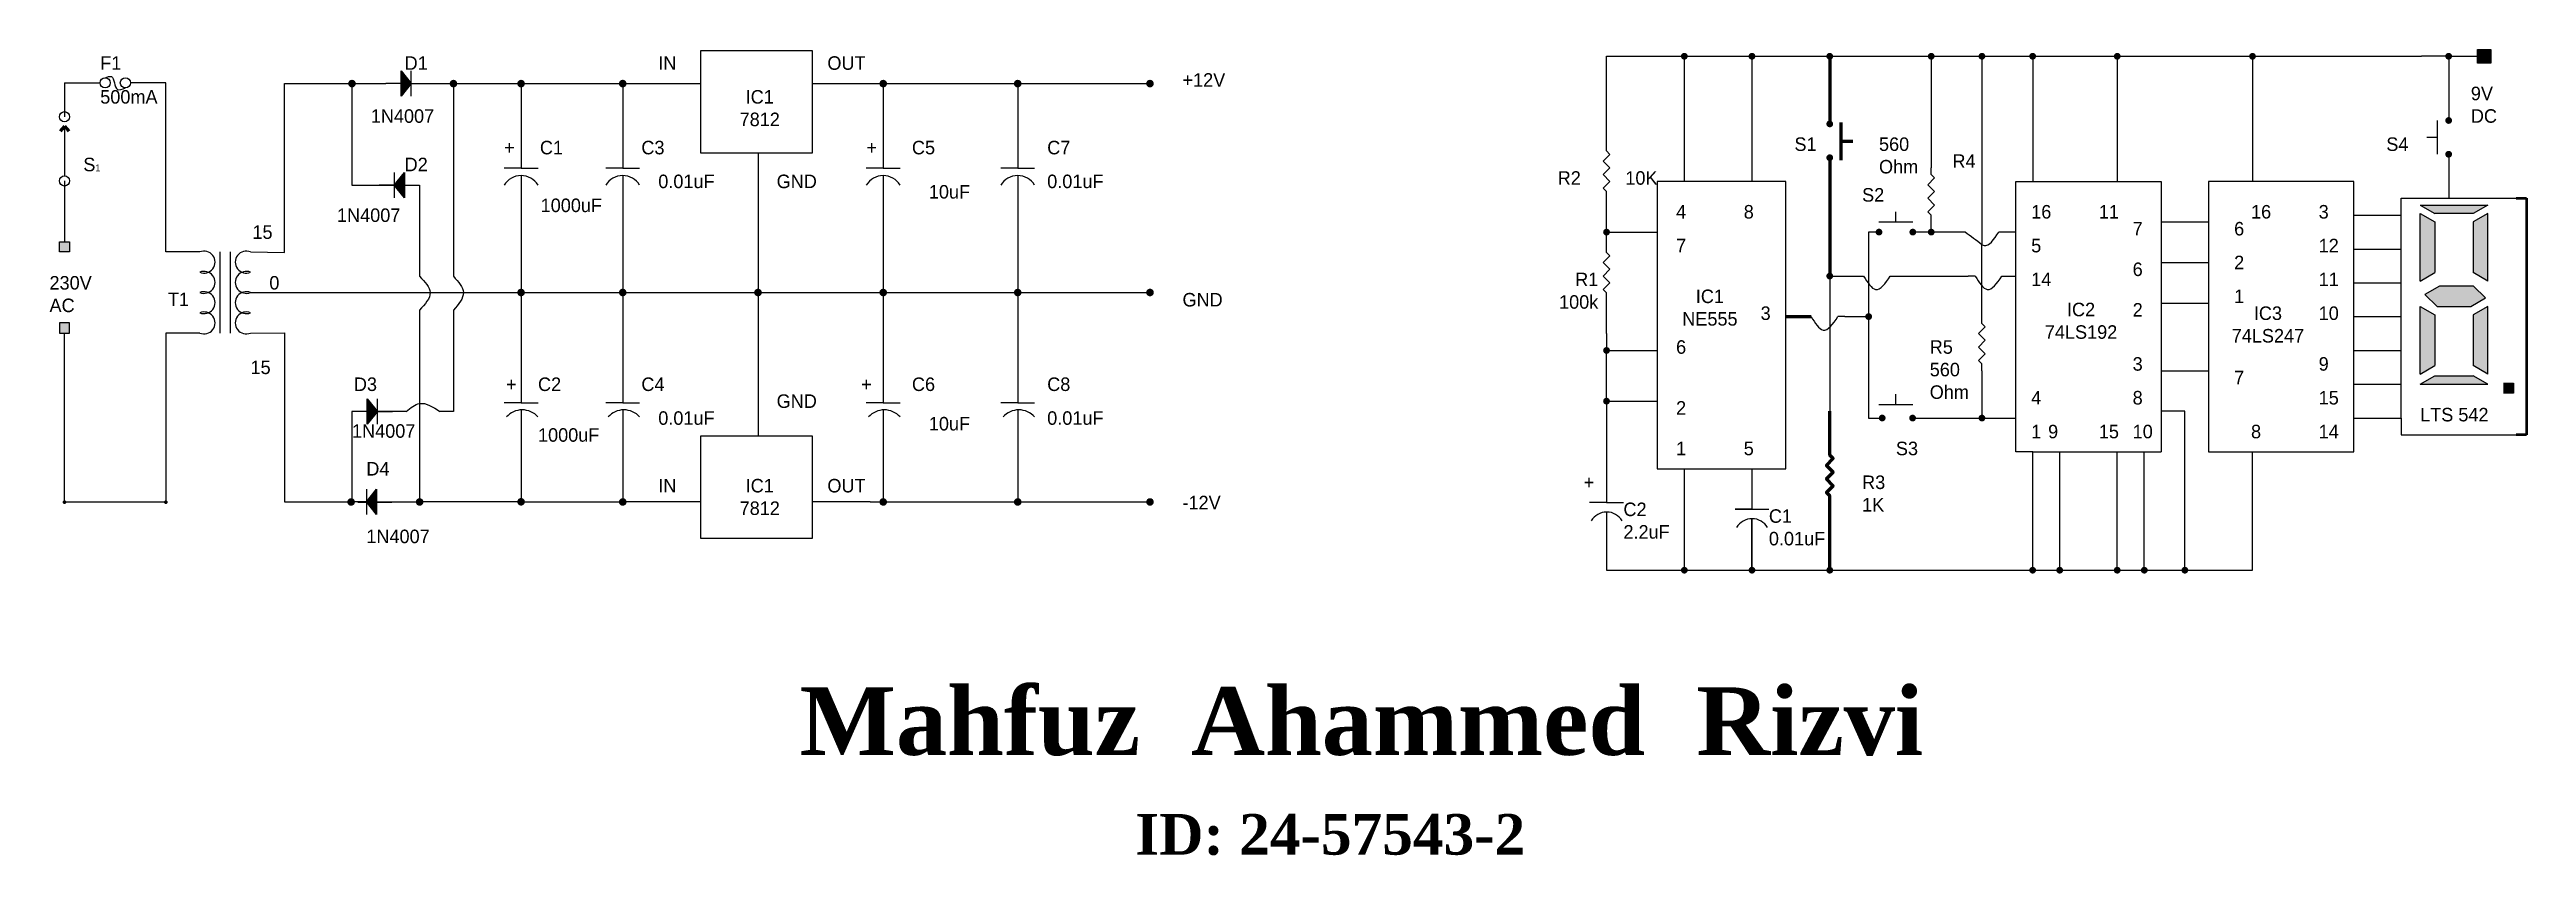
# Model space of a CAD drawing. Header units: inches. Extents: x -24.6 to 48.6, y -0.6 to 23.2.
import ezdxf

# ---------------------------------------------------------------- set-up
doc = ezdxf.new("R2010")
doc.units = ezdxf.units.IN
doc.header["$MEASUREMENT"] = 0
doc.layers.add('Layer1', color=7, linetype='Continuous', lineweight=60)

# ---------------------------------------------------------------- blocks, each defined once
blk = doc.blocks.new('Transformer')
at = {"color": 7}
for p, q in [((0.1, 0), (0.1, 0.4)), ((0.15, 0.4), (0.15, 0))]:
    blk.add_line(p, q, dxfattribs=at)
for centre, start, end in [((0.021, 0.35), 247.3801, 112.6199), ((0.229, 0.35), 67.3801, 292.6199), ((0.021, 0.25), 247.3801, 112.6199), ((0.229, 0.25), 67.3801, 292.6199), ((0.021, 0.15), 247.3801, 112.6199), ((0.229, 0.15), 67.3801, 292.6199), ((0.021, 0.05), 247.3801, 112.6199), ((0.229, 0.05), 67.3801, 292.6199)]:
    blk.add_arc(centre, 0.0542, start, end, dxfattribs=at)
blk = doc.blocks.new('Diode')
at = {"color": 7}
for p, q in [((0.15, 0), (0, 0)), ((0.15, 0.125), (0.25, 0)), ((0.15, -0.125), (0.15, 0.125)), ((0.25, 0), (0.15, -0.125)), ((0.25, -0.125), (0.25, 0.125)), ((0.25, 0), (0.4, 0))]:
    blk.add_line(p, q, dxfattribs=at)
blk.add_solid([(0.15, -0.125), (0.25, 0), (0.15, 0.125)], dxfattribs=at)
blk = doc.blocks.new('Resistor')
at = {"color": 7}
blk.add_lwpolyline([(0, 0), (0.05, 0), (0.075, 0.025), (0.125, -0.025), (0.175, 0.025), (0.225, -0.025), (0.275, 0.025), (0.325, -0.025), (0.35, 0), (0.4, 0)], dxfattribs=at)

msp = doc.modelspace()

# ---------------------------------------------------------------- hatches: boundary and pattern name
h = msp.add_hatch(color=256)
h.set_gradient(color1=(248, 248, 252), one_color=1, tint=1)
h.paths.add_polyline_path([(47.594, 22.8), (47.194, 22.8), (47.194, 23), (47.194, 23.2), (47.594, 23.2)])
h = msp.add_hatch(color=256)
h.set_gradient(color1=(248, 248, 252), one_color=1, tint=1)
h.paths.add_polyline_path([(45.644, 15.952), (46, 15.601), (47, 15.601), (47.433, 15.851), (47.077, 16.202), (46.077, 16.202)])
h.paths.add_polyline_path([(47.067, 18.101), (47.067, 16.601), (47.5, 16.351), (47.5, 18.351)])
h.paths.add_polyline_path([(47.067, 18.351), (45.933, 18.351), (45.5, 18.601), (47.5, 18.601)])
h.paths.add_polyline_path([(45.933, 18.101), (45.933, 16.601), (45.5, 16.351), (45.5, 18.351)])
h.paths.add_polyline_path([(47.067, 15.351), (47.067, 13.851), (47.5, 13.601), (47.5, 15.601)])
h.paths.add_polyline_path([(45.933, 15.351), (45.933, 13.851), (45.5, 13.601), (45.5, 15.601)])
h.paths.add_polyline_path([(45.933, 13.55), (47.067, 13.55), (47.5, 13.3), (45.5, 13.3)])
h = msp.add_hatch(color=256)
h.set_gradient(color1=(255, 255, 255), one_color=1, tint=1)
h.paths.add_polyline_path([(-24.3, 17.513), (-24.15, 17.513), (-24, 17.513), (-24, 17.213), (-24.3, 17.213)])
h.paths.add_polyline_path([(-24.3, 15.113), (-24.3, 14.813), (-24.15, 14.813), (-24, 14.813), (-24, 15.113)])
h = msp.add_hatch(color=256)
h.set_gradient(color1=(248, 248, 252), one_color=1, tint=1)
h.paths.add_polyline_path([(47.961, 13.034), (47.961, 13.334), (48.261, 13.334), (48.261, 13.034)])

# ---------------------------------------------------------------- linework, layer by layer
for p, q in [((21.444, 20.4), (21.444, 23)), ((21.444, 23), (23.744, 23)), ((23.744, 23), (25.744, 23)), ((23.744, 23), (23.744, 19.3)), ((25.744, 23), (28.044, 23)), ((25.744, 23), (25.744, 19.3)), ((28.044, 23), (31.044, 23)), ((31.044, 23), (32.544, 23)), ((31.044, 23), (31.044, 21.601)), ((32.544, 23), (34.044, 23)), ((32.544, 23), (32.544, 17.8)), ((34.044, 23), (36.544, 23)), ((34.044, 23), (34.044, 19.3)), ((36.544, 23), (40.544, 23)), ((36.544, 23), (36.544, 19.3)), ((40.544, 23), (45.544, 23)), ((40.544, 23), (40.544, 19.3)), ((46.344, 23), (45.544, 23)), ((46.344, 23), (46.344, 21.101)), ((46.394, 23), (47.194, 23)), ((47.194, 23), (47.194, 23.2)), ((47.194, 23.2), (47.594, 23.2)), ((47.194, 22.8), (47.194, 23)), ((47.594, 22.8), (47.194, 22.8)), ((47.594, 23.2), (47.594, 22.8)), ((-24.15, 22.213), (-24.15, 21.213)), ((-24.15, 22.213), (-23.1, 22.213)), ((-21.15, 22.213), (-22.2, 22.213)), ((-21.15, 17.213), (-21.15, 22.213)), ((-17.65, 17.192), (-17.65, 22.192)), ((-17.65, 22.192), (-15.65, 22.192)), ((-15.65, 22.192), (-14.65, 22.192)), ((-15.65, 22.192), (-15.65, 19.192)), ((-13.65, 22.192), (-12.65, 22.192)), ((-12.65, 22.192), (-12.65, 16.492)), ((-12.65, 22.192), (-10.65, 22.192)), ((-10.65, 22.192), (-10.65, 19.692)), ((-10.65, 22.192), (-7.65, 22.192)), ((-7.645, 22.192), (-7.645, 19.692)), ((-7.645, 22.192), (-5.331, 22.192)), ((-2.042, 22.192), (-0.331, 22.192)), ((-0.331, 22.192), (0.057, 22.192)), ((0.057, 22.192), (0.057, 19.692)), ((0.057, 22.192), (3.646, 22.192)), ((3.646, 22.192), (4.034, 22.192)), ((4.034, 22.192), (4.034, 19.692)), ((4.034, 22.192), (7.557, 22.192)), ((7.557, 22.192), (7.945, 22.192)), ((46.344, 22.101), (46.344, 21.101)), ((31.044, 21.601), (31.044, 19.701)), ((-24.15, 20.813), (-24.15, 20.938)), ((-24.15, 20.813), (-24.15, 19.513)), ((46, 20.601), (45.7, 20.601)), ((46, 21.101), (46, 20.601)), ((46, 20.601), (46, 20.101)), ((-3.645, 20.132), (-3.645, 11.77)), ((46.344, 20.101), (46.344, 18.8)), ((-24.15, 19.513), (-24.15, 19.463)), ((-24.15, 19.313), (-24.15, 18.313)), ((-15.65, 19.192), (-14.65, 19.192)), ((-14.65, 19.192), (-13.65, 19.192)), ((-13.65, 19.192), (-13.65, 16.492)), ((-10.65, 19.692), (-11.15, 19.692)), ((-10.65, 19.692), (-10.15, 19.692)), ((-10.65, 19.471), (-10.65, 12.755)), ((-7.645, 19.692), (-8.145, 19.692)), ((-7.645, 19.692), (-7.145, 19.692)), ((-7.645, 19.471), (-7.645, 12.755)), ((0.057, 19.692), (-0.443, 19.692)), ((0.057, 19.692), (0.557, 19.692)), ((0.057, 19.471), (0.057, 12.755)), ((4.034, 19.692), (3.534, 19.692)), ((4.034, 19.692), (4.534, 19.692)), ((4.034, 19.471), (4.034, 12.755)), ((23.744, 19.3), (22.944, 19.3)), ((22.944, 19.3), (22.944, 17.8)), ((25.744, 19.3), (23.744, 19.3)), ((26.744, 19.3), (25.744, 19.3)), ((26.744, 15.3), (26.744, 19.3)), ((33.544, 17.8), (33.544, 19.3)), ((33.544, 19.3), (34.044, 19.3)), ((34.044, 19.3), (36.544, 19.3)), ((36.544, 19.3), (37.844, 19.3)), ((37.844, 19.3), (37.844, 18.1)), ((40.544, 19.3), (39.244, 19.3)), ((39.244, 19.3), (39.244, 18.1)), ((43.544, 19.3), (40.544, 19.3)), ((43.544, 18.3), (43.544, 19.3)), ((-24.15, 18.313), (-24.15, 17.513)), ((21.444, 17.8), (21.444, 18.8)), ((30, 18.101), (30, 18.401)), ((44.944, 18.3), (44.944, 18.8)), ((44.944, 18.8), (46.344, 18.8)), ((45.5, 18.601), (47.5, 18.601)), ((45.5, 18.601), (45.933, 18.351)), ((45.5, 16.351), (45.5, 18.351)), ((45.5, 18.351), (45.933, 18.101)), ((47.067, 18.351), (45.933, 18.351)), ((46.344, 18.8), (48.344, 18.8)), ((47.5, 18.601), (47.067, 18.351)), ((47.5, 18.351), (47.067, 18.101)), ((47.5, 16.351), (47.5, 18.351)), ((21.444, 17.4), (21.444, 17.8)), ((21.444, 17.8), (22.944, 17.8)), ((22.944, 17.8), (22.944, 14.3)), ((29.5, 17.8), (29.194, 17.8)), ((29.194, 17.8), (29.194, 12.5)), ((29.5, 18.101), (30, 18.101)), ((30, 18.101), (30.5, 18.101)), ((31.044, 17.8), (30.5, 17.8)), ((31.044, 17.8), (31.044, 18.101)), ((32.044, 17.8), (31.044, 17.8)), ((32.544, 17.8), (32.544, 17.428)), ((33.544, 17.8), (33.044, 17.8)), ((33.544, 16.1), (33.544, 17.8)), ((33.544, 17.8), (33.544, 17.8)), ((37.844, 18.1), (37.844, 16.9)), ((37.844, 18.1), (39.244, 18.1)), ((39.244, 18.1), (39.244, 16.9)), ((43.544, 17.3), (43.544, 18.3)), ((43.544, 18.3), (44.944, 18.3)), ((44.944, 12.3), (44.944, 18.3)), ((45.933, 18.101), (45.933, 16.601)), ((47.067, 18.101), (47.067, 16.601)), ((-24.3, 17.213), (-24.3, 17.513)), ((-24.3, 17.513), (-24.15, 17.513)), ((-24, 17.213), (-24.3, 17.213)), ((-24.15, 17.513), (-24, 17.513)), ((-24, 17.513), (-24, 17.213)), ((-20.15, 17.213), (-21.15, 17.213)), ((-18.65, 17.213), (-17.65, 17.192)), ((32.544, 15.3), (32.544, 17.428)), ((37.844, 16.9), (37.844, 15.7)), ((37.844, 16.9), (39.244, 16.9)), ((39.244, 16.9), (39.244, 15.7)), ((43.544, 16.3), (43.544, 17.3)), ((43.544, 17.3), (44.944, 17.3)), ((28.044, 16.5), (28.044, 15.601)), ((28.044, 16.5), (28.644, 16.5)), ((28.644, 16.5), (29.044, 16.5)), ((29.835, 16.5), (30.435, 16.5)), ((30.435, 16.5), (32.135, 16.5)), ((32.344, 16.5), (32.135, 16.5)), ((33.135, 16.5), (33.544, 16.5)), ((43.544, 15.3), (43.544, 16.3)), ((43.544, 16.3), (44.944, 16.3)), ((45.5, 16.351), (45.933, 16.601)), ((46.077, 16.202), (45.644, 15.952)), ((47.077, 16.202), (46.077, 16.202)), ((47.5, 16.351), (47.067, 16.601)), ((47.433, 15.851), (47.077, 16.202)), ((-18.65, 16.013), (7.945, 16.013)), ((-13.65, 15.492), (-13.65, 9.818)), ((-12.65, 15.492), (-12.65, 12.492)), ((21.444, 14.8), (21.444, 15.8)), ((28.044, 15.601), (28.044, 12.5)), ((33.544, 11.3), (33.544, 16.1)), ((37.844, 15.7), (37.844, 13.7)), ((37.844, 15.7), (39.244, 15.7)), ((39.244, 15.7), (39.244, 13.7)), ((45.5, 13.601), (45.5, 15.601)), ((45.5, 15.601), (45.933, 15.351)), ((45.644, 15.952), (46, 15.601)), ((46, 15.601), (47, 15.601)), ((47, 15.601), (47.433, 15.851)), ((47.5, 15.601), (47.067, 15.351)), ((47.5, 13.601), (47.5, 15.601)), ((-24, 15.113), (-24.3, 15.113)), ((-24.3, 15.113), (-24.3, 14.813)), ((-24.3, 14.813), (-24.15, 14.813)), ((-24.15, 9.813), (-24.15, 14.813)), ((-24.15, 14.813), (-24, 14.813)), ((-24, 14.813), (-24, 15.113)), ((-20.15, 14.813), (-21.15, 14.813)), ((-21.15, 14.813), (-21.15, 9.813)), ((-18.65, 14.813), (-17.65, 14.818)), ((-17.65, 14.818), (-17.65, 9.818)), ((21.444, 14.8), (21.444, 14.3)), ((26.744, 10.8), (26.744, 15.3)), ((28.494, 15.3), (28.285, 15.3)), ((28.494, 15.3), (29.194, 15.3)), ((43.544, 14.3), (43.544, 15.3)), ((43.544, 15.3), (44.944, 15.3)), ((45.933, 15.351), (45.933, 13.851)), ((47.067, 15.351), (47.067, 13.851)), ((21.444, 14.3), (22.944, 14.3)), ((21.444, 12.8), (21.444, 14.3)), ((22.944, 14.3), (22.944, 12.8)), ((43.544, 13.3), (43.544, 14.3)), ((43.544, 14.3), (44.944, 14.3)), ((32.544, 13.7), (32.544, 12.5)), ((37.844, 13.7), (37.844, 12.5)), ((37.844, 13.7), (39.244, 13.7)), ((39.244, 13.7), (39.244, 12.5)), ((43.544, 12.3), (43.544, 13.3)), ((43.544, 13.3), (44.944, 13.3)), ((45.5, 13.601), (45.933, 13.851)), ((45.5, 13.3), (45.933, 13.55)), ((45.5, 13.3), (47.5, 13.3)), ((45.933, 13.55), (47.067, 13.55)), ((47.5, 13.601), (47.067, 13.851)), ((47.5, 13.3), (47.067, 13.55)), ((47.961, 13.334), (48.261, 13.334)), ((48.261, 13.334), (48.261, 13.034)), ((-14.05, 12.492), (-15.65, 12.492)), ((-15.65, 12.492), (-15.65, 9.818)), ((-12.65, 12.492), (-13.05, 12.492)), ((-10.65, 12.755), (-11.15, 12.755)), ((-10.65, 12.755), (-10.15, 12.755)), ((-10.65, 12.541), (-10.65, 9.818)), ((-7.645, 12.755), (-8.145, 12.755)), ((-7.645, 12.755), (-7.145, 12.755)), ((-7.645, 12.541), (-7.645, 9.818)), ((0.057, 12.755), (-0.443, 12.755)), ((0.057, 12.755), (0.557, 12.755)), ((0.057, 12.541), (0.057, 9.818)), ((4.034, 12.755), (3.534, 12.755)), ((4.034, 12.755), (4.534, 12.755)), ((4.034, 12.541), (4.034, 9.818)), ((21.444, 12.8), (21.444, 9.8)), ((21.444, 12.8), (22.944, 12.8)), ((22.944, 12.8), (22.944, 10.8)), ((29.194, 12.5), (29.194, 12.3)), ((29.5, 12.703), (30, 12.703)), ((30, 12.703), (30, 13.003)), ((30, 12.703), (30.5, 12.703)), ((32.544, 12.5), (32.544, 12.3)), ((37.844, 12.5), (37.844, 11.3)), ((38.544, 12.5), (37.844, 12.5)), ((38.544, 7.8), (38.544, 12.5)), ((39.244, 12.5), (39.244, 11.3)), ((48.261, 13.034), (47.961, 13.034)), ((29.194, 12.3), (29.594, 12.3)), ((30.494, 12.3), (33.544, 12.3)), ((43.544, 11.3), (43.544, 12.3)), ((43.544, 12.3), (44.944, 12.3)), ((44.944, 12.3), (44.944, 11.8)), ((44.944, 11.8), (48.344, 11.8)), ((34.044, 11.3), (33.544, 11.3)), ((34.044, 7.8), (34.044, 11.3)), ((34.044, 11.3), (37.344, 11.3)), ((34.844, 7.8), (34.844, 11.3)), ((36.544, 7.8), (36.544, 11.3)), ((37.344, 7.8), (37.344, 11.3)), ((37.344, 11.3), (37.844, 11.3)), ((39.244, 11.3), (39.744, 11.3)), ((39.744, 11.3), (42.244, 11.3)), ((40.544, 7.8), (40.544, 11.3)), ((42.244, 11.3), (43.044, 11.3)), ((43.044, 11.3), (43.544, 11.3)), ((22.944, 10.8), (23.744, 10.8)), ((23.744, 10.8), (25.744, 10.8)), ((23.744, 10.8), (23.744, 7.8)), ((25.744, 10.8), (26.744, 10.8)), ((25.744, 10.8), (25.744, 9.601)), ((-21.15, 9.813), (-24.15, 9.813)), ((-17.65, 9.818), (-15.65, 9.818)), ((-15.476, 9.817), (-14.476, 9.817)), ((-14.65, 9.818), (-13.65, 9.818)), ((-10.65, 9.818), (-13.65, 9.818)), ((-10.65, 9.818), (-7.645, 9.818)), ((-5.331, 9.818), (-7.645, 9.818)), ((-0.331, 9.818), (-2.042, 9.818)), ((-0.331, 9.818), (0.057, 9.818)), ((0.057, 9.818), (3.646, 9.818)), ((3.646, 9.818), (4.034, 9.818)), ((4.034, 9.818), (7.557, 9.818)), ((7.557, 9.818), (7.945, 9.818)), ((21.444, 9.8), (20.944, 9.8)), ((21.444, 9.8), (21.944, 9.8)), ((21.444, 9.521), (21.444, 7.8)), ((25.244, 9.601), (25.744, 9.601)), ((25.744, 9.601), (25.244, 9.601)), ((25.744, 9.601), (26.244, 9.601)), ((25.744, 7.8), (25.744, 9.323)), ((25.744, 9.323), (25.744, 7.8)), ((21.444, 7.8), (23.744, 7.8)), ((23.744, 7.8), (25.744, 7.8)), ((25.744, 7.8), (28.044, 7.8)), ((28.044, 7.8), (34.044, 7.8)), ((34.044, 7.8), (34.844, 7.8)), ((34.844, 7.8), (36.544, 7.8)), ((36.544, 7.8), (37.344, 7.8)), ((37.344, 7.8), (38.544, 7.8)), ((38.544, 7.8), (40.544, 7.8))]:
    msp.add_line(p, q)
at = {"lineweight": 50}
for p, q in [((48.344, 18.8), (48.644, 18.8)), ((48.644, 18.8), (48.644, 11.8)), ((48.644, 11.8), (48.344, 11.8))]:
    msp.add_line(p, q, dxfattribs=at)
for points in [[(-5.331, 23.168), (-2.042, 23.168), (-2.042, 20.132), (-5.331, 20.132)], [(-5.331, 11.77), (-2.042, 11.77), (-2.042, 8.733), (-5.331, 8.733)]]:
    msp.add_lwpolyline(points, close=True)
for points, const_width in [([(23.694, 23, 1), (23.794, 23, 1)], 0.1), ([(25.694, 23, 1), (25.794, 23, 1)], 0.1), ([(27.994, 23, 1), (28.094, 23, 1)], 0.1), ([(30.994, 23, 1), (31.094, 23, 1)], 0.1), ([(32.494, 23, 1), (32.594, 23, 1)], 0.1), ([(33.994, 23, 1), (34.094, 23, 1)], 0.1), ([(36.494, 23, 1), (36.594, 23, 1)], 0.1), ([(40.494, 23, 1), (40.594, 23, 1)], 0.1), ([(46.294, 23, 1), (46.394, 23, 1)], 0.1), ([(-15.706, 22.192, 1), (-15.594, 22.192, 1)], 0.112), ([(-12.706, 22.192, 1), (-12.594, 22.192, 1)], 0.112), ([(-10.706, 22.192, 1), (-10.594, 22.192, 1)], 0.112), ([(-7.701, 22.192, 1), (-7.588, 22.192, 1)], 0.112), ([(0.001, 22.192, 1), (0.113, 22.192, 1)], 0.112), ([(3.978, 22.192, 1), (4.09, 22.192, 1)], 0.112), ([(7.889, 22.192, 1), (8.001, 22.192, 1)], 0.112), ([(27.994, 21, 1), (28.094, 21, 1)], 0.1), ([(46.294, 21.101, 1), (46.394, 21.101, 1)], 0.1), ([(27.994, 20, 1), (28.094, 20, 1)], 0.1), ([(46.294, 20.101, 1), (46.394, 20.101, 1)], 0.1), ([(21.394, 17.8, 1), (21.494, 17.8, 1)], 0.1), ([(29.45, 17.8, 1), (29.55, 17.8, 1)], 0.1), ([(30.45, 17.8, 1), (30.55, 17.8, 1)], 0.1), ([(30.994, 17.8, 1), (31.094, 17.8, 1)], 0.1), ([(-10.706, 16.013, 1), (-10.594, 16.013, 1)], 0.112), ([(-7.701, 16.013, 1), (-7.588, 16.013, 1)], 0.112), ([(-3.701, 16.013, 1), (-3.588, 16.013, 1)], 0.112), ([(0.001, 16.013, 1), (0.113, 16.013, 1)], 0.112), ([(3.978, 16.013, 1), (4.09, 16.013, 1)], 0.112), ([(7.889, 16.013, 1), (8.001, 16.013, 1)], 0.112), ([(27.994, 16.5, 1), (28.094, 16.5, 1)], 0.1), ([(29.144, 15.3, 1), (29.244, 15.3, 1)], 0.1), ([(21.394, 14.3, 1), (21.494, 14.3, 1)], 0.1), ([(21.394, 12.8, 1), (21.494, 12.8, 1)], 0.1), ([(29.544, 12.3, 1), (29.644, 12.3, 1)], 0.1), ([(30.444, 12.3, 1), (30.544, 12.3, 1)], 0.1), ([(32.494, 12.3, 1), (32.594, 12.3, 1)], 0.1), ([(-15.732, 9.818, 1), (-15.62, 9.818, 1)], 0.112), ([(-13.706, 9.818, 1), (-13.594, 9.818, 1)], 0.112), ([(-10.706, 9.823, 1), (-10.594, 9.823, 1)], 0.112), ([(-7.701, 9.818, 1), (-7.588, 9.818, 1)], 0.112), ([(0.001, 9.818, 1), (0.113, 9.818, 1)], 0.112), ([(3.978, 9.818, 1), (4.09, 9.818, 1)], 0.112), ([(7.889, 9.818, 1), (8.001, 9.818, 1)], 0.112), ([(23.694, 7.8, 1), (23.794, 7.8, 1)], 0.1), ([(25.694, 7.8, 1), (25.794, 7.8, 1)], 0.1), ([(27.994, 7.8, 1), (28.094, 7.8, 1)], 0.1), ([(33.994, 7.8, 1), (34.094, 7.8, 1)], 0.1), ([(34.794, 7.8, 1), (34.894, 7.8, 1)], 0.1), ([(36.494, 7.8, 1), (36.594, 7.8, 1)], 0.1), ([(37.294, 7.8, 1), (37.394, 7.8, 1)], 0.1), ([(38.494, 7.8, 1), (38.594, 7.8, 1)], 0.1)]:
    msp.add_lwpolyline(points, format="xyb", close=True, dxfattribs=dict(const_width=const_width))
for centre in [(-22.95, 22.213), (-22.35, 22.213), (-24.15, 21.213), (-24.15, 19.313)]:
    msp.add_circle(centre, 0.15)
for centre, radius, start, end in [((-10.648, 18.887), 0.584, 31.45083, 149.23241), ((-7.643, 18.887), 0.584, 31.45083, 149.23241), ((0.059, 18.887), 0.584, 31.45083, 149.23241), ((4.036, 18.887), 0.584, 31.45083, 149.23241), ((-10.617, 11.916), 0.626, 41.79724, 138.20276), ((-7.611, 11.916), 0.626, 41.79724, 138.20276), ((0.09, 11.916), 0.626, 41.79724, 138.20276), ((4.067, 11.916), 0.626, 41.79724, 138.20276), ((21.448, 8.988), 0.533, 30.41417, 149.58583), ((25.748, 8.79), 0.533, 30.41417, 149.58583)]:
    msp.add_arc(centre, radius, start, end)
for points in [[(-22.95, 22.363), (-22.765, 22.399), (-22.587, 22.019), (-22.35, 22.063)], [(32.544, 17.428), (32.044, 17.8)], [(-13.65, 16.492), (-13.339, 16.013), (-13.65, 15.492)], [(-12.65, 16.492), (-12.356, 16.013), (-12.65, 15.492)], [(-14.05, 12.492), (-13.65, 12.731), (-13.05, 12.492)]]:
    msp.add_spline(points, degree=3)
for points, knots in [([(32.544, 17.428), (32.566, 17.415), (32.727, 17.346), (32.897, 17.574), (33.044, 17.8)], [0.4380017, 0.4380017, 0.4380017, 0.4380017, 0.534345, 1.1503801, 1.1503801, 1.1503801, 1.1503801]), ([(29.044, 16.5), (29.161, 16.311), (29.413, 15.906), (29.687, 16.274), (29.835, 16.5)], [0, 0, 0, 0, 0.534345, 1.15038, 1.15038, 1.15038, 1.15038]), ([(32.344, 16.5), (32.461, 16.311), (32.713, 15.906), (32.987, 16.274), (33.135, 16.5)], [0, 0, 0, 0, 0.534345, 1.15038, 1.15038, 1.15038, 1.15038]), ([(27.494, 15.3), (27.611, 15.111), (27.863, 14.706), (28.137, 15.074), (28.285, 15.3)], [0, 0, 0, 0, 0.534345, 1.15038, 1.15038, 1.15038, 1.15038])]:
    msp.add_open_spline(points, degree=3, knots=knots)
at = {"layer": 'Layer1'}
for p, q in [((28.044, 23), (28.044, 21)), ((-24.15, 20.938), (-24.279, 20.785)), ((-24.15, 20.938), (-24.021, 20.785)), ((28.375, 21.045), (28.375, 20.485)), ((28.044, 20), (28.044, 16.5)), ((28.375, 20.485), (28.375, 19.925)), ((28.375, 20.485), (28.725, 20.485)), ((26.744, 15.3), (27.494, 15.3)), ((29.194, 15.3), (29.244, 15.3)), ((28.044, 11.4), (28.044, 12.5)), ((28.044, 7.8), (28.044, 9.8))]:
    msp.add_line(p, q, dxfattribs=at)
for p in [(-24.15, 9.813), (-21.15, 9.813)]:
    msp.add_point(p, dxfattribs=at)

# ---------------------------------------------------------------- block references
for name, p, xscale, yscale in [('Diode', (-14.65, 22.192), 3, 3), ('Transformer', (-20.15, 14.813), 6, 6), ('Diode', (-15.65, 12.492), 3, 3)]:
    msp.add_blockref(name, p, dxfattribs=dict(xscale=xscale, yscale=yscale))
for name, p, xscale, yscale, rotation in [('Resistor', (21.444, 18.8), 4, 4, 90), ('Diode', (-13.65, 19.192), 3, 3, 180), ('Resistor', (31.044, 18.101), 4, 4, 90), ('Resistor', (21.444, 15.8), 4, 4, 90), ('Resistor', (32.544, 13.7), 4, 4, 90), ('Diode', (-14.476, 9.818), 3, 3, 180)]:
    msp.add_blockref(name, p, dxfattribs=dict(xscale=xscale, yscale=yscale, rotation=rotation))
at = {"layer": 'Layer1', "xscale": 4, "yscale": 4, "rotation": 90}
msp.add_blockref('Resistor', (28.044, 9.8), dxfattribs=at)

# ---------------------------------------------------------------- texts
at = {"lineweight": 50}
for s, insert, char_height, attachment_point in [('F1', (-23.094, 23), 0.4, 1), ('D1', (-14.094, 23), 0.4, 1), ('OUT', (-1.594, 23), 0.4, 1), ('IC1\\P7812', (-3.594, 22), 0.4, 2), ('+12V', (8.906, 22.5), 0.4, 1), ('9V\\PDC', (47, 22.101), 0.4, 1), ('S1', (27, 20.601), 0.4, 1), ('560\\POhm', (29.5, 20.601), 0.4, 1), ('S4', (44.5, 20.601), 0.4, 1), ('{\\H2x;S}1', (-23.594, 20), 0.2, 1), ('C1', (-10.094, 20.5), 0.4, 1), ('C3', (-7.094, 20.5), 0.4, 1), ('C5', (0.906, 20.5), 0.4, 1), ('C7', (4.906, 20.5), 0.4, 1), ('R4', (31.672, 20.101), 0.4, 1), ('0.01uF', (-6.594, 19.5), 0.4, 1), ('GND', (-3.094, 19.5), 0.4, 1), ('10uF', (1.406, 19.192), 0.4, 1), ('0.01uF', (4.906, 19.5), 0.4, 1), ('R2', (20, 19.601), 0.4, 1), ('10K', (22, 19.601), 0.4, 1), ('S2', (29, 19.101), 0.4, 1), ('1000uF', (-10.072, 18.792), 0.4, 1), ('4', (23.5, 18.601), 0.4, 1), ('8', (25.5, 18.601), 0.4, 1), ('16', (34, 18.601), 0.4, 1), ('16', (40.5, 18.601), 0.4, 1), ('3', (42.5, 18.601), 0.4, 1), ('15', (-18.594, 18), 0.4, 1), ('7', (23.5, 17.601), 0.4, 1), ('5', (34, 17.601), 0.4, 1), ('7', (37, 18.101), 0.4, 1), ('6', (40, 18.101), 0.4, 1), ('12', (42.5, 17.601), 0.4, 1), ('6', (37, 16.9), 0.4, 1), ('2', (40, 17.101), 0.4, 1), ('230V\\PAC', (-24.594, 16.5), 0.4, 1), ('0', (-18.094, 16.5), 0.4, 1), ('R1\\P100k', (21.2, 16.601), 0.4, 3), ('14', (34, 16.601), 0.4, 1), ('11', (42.5, 16.601), 0.4, 1), ('GND', (8.906, 16), 0.4, 1), ('IC1\\PNE555', (24.5, 16.101), 0.4, 2), ('3', (26, 15.601), 0.4, 1), ('IC2\\P74LS192', (35.474, 15.711), 0.4, 2), ('2', (37, 15.7), 0.4, 1), ('IC3\\P74LS247', (41, 15.601), 0.4, 2), ('1', (40, 16.101), 0.4, 1), ('10', (42.5, 15.601), 0.4, 1), ('6', (23.5, 14.601), 0.4, 1), ('R5\\P560\\POhm', (31, 14.601), 0.4, 1), ('3', (37, 14.101), 0.4, 1), ('9', (42.5, 14.101), 0.4, 1), ('D3', (-15.594, 13.5), 0.4, 1), ('+', (-11.094, 13.5), 0.4, 1), ('C4', (-7.094, 13.5), 0.4, 1), ('C6', (0.906, 13.5), 0.4, 1), ('C8', (4.906, 13.5), 0.4, 1), ('7', (40, 13.7), 0.4, 1), ('0.01uF', (-6.594, 12.5), 0.4, 1), ('GND', (-3.094, 13), 0.4, 1), ('0.01uF', (4.906, 12.5), 0.4, 1), ('2', (23.5, 12.8), 0.4, 1), ('4', (34, 13.101), 0.4, 1), ('8', (37, 13.101), 0.4, 1), ('15', (42.5, 13.101), 0.4, 1), ('LTS 542', (45.5, 12.601), 0.4, 1), ('1000uF', (-10.15, 12), 0.4, 1), ('10uF', (1.406, 12.333), 0.4, 1), ('15', (36, 12.101), 0.4, 1), ('10', (37, 12.101), 0.4, 1), ('8', (40.5, 12.101), 0.4, 1), ('14', (42.5, 12.101), 0.4, 1), ('5', (25.5, 11.601), 0.4, 1), ('IC1\\P7812', (-3.594, 10.5), 0.4, 2), ('OUT', (-1.594, 10.5), 0.4, 1), ('+', (20.767, 10.601), 0.4, 1), ('R3\\P1K', (29, 10.601), 0.4, 1), ('-12V', (8.906, 10), 0.4, 1), ('C1\\P0.01uF', (26.244, 9.601), 0.4, 1)]:
    msp.add_mtext(s, dxfattribs=dict(at, insert=insert, char_height=char_height, attachment_point=attachment_point))
for s, insert, char_height, width, attachment_point in [('IN', (-6.594, 23), 0.4, 0.5, 1), ('500mA', (-23.094, 22), 0.4, 1, 1), ('1N4007', (-15.094, 21.432), 0.4, 0.41443, 1), ('D2', (-14.094, 20), 0.4, 0.5, 1), ('+', (-11.15, 20.5), 0.4, 0.44385, 1), ('+', (-0.443, 20.5), 0.4, 0.44385, 1), ('1N4007', (-16.094, 18.5), 0.4, 0.5, 1), ('11', (36, 18.601), 0.4, 0.04407, 1), ('T1', (-21.094, 16.013), 0.4, 0.5, 1), ('15', (-18.65, 14), 0.4, 0.05593, 1), ('C2', (-10.15, 13.5), 0.4, 0.05615, 1), ('+', (-0.594, 13.5), 0.4, 0.44385, 1), ('1N4007', (-15.65, 12.117), 0.4, 3.552713678800501e-15, 1), ('1', (34, 12.101), 0.4, 0.04407, 1), ('9', (34.5, 12.101), 0.4, 0.34407, 1), ('D4', (-15.226, 11), 0.4, 0.13171, 1), ('1', (23.5, 11.601), 0.4, 0.24407, 1), ('S3', (30, 11.601), 0.4, 0.35593, 1), ('IN', (-6.594, 10.5), 0.4, 0.5, 1), ('C2\\P2.2uF', (21.944, 9.8), 0.4, 0.05593, 1), ('1N4007', (-15.226, 9), 0.4, 0.13171, 1), ('{\\fTimes New Roman|b1|i0|c0|p18;\\C1;Mahfuz  Ahammed  Rizvi}', (14.196, 2.3), 2, 38.22756, 8), ('{\\fTimes New Roman|b1|i0|c0|p18;\\C1;ID: 24-57543-2}', (7.512, 0.588), 1.2, 20.5, 1)]:
    msp.add_mtext(s, dxfattribs=dict(at, insert=insert, char_height=char_height, width=width, attachment_point=attachment_point))

doc.saveas('drawing.dxf')
